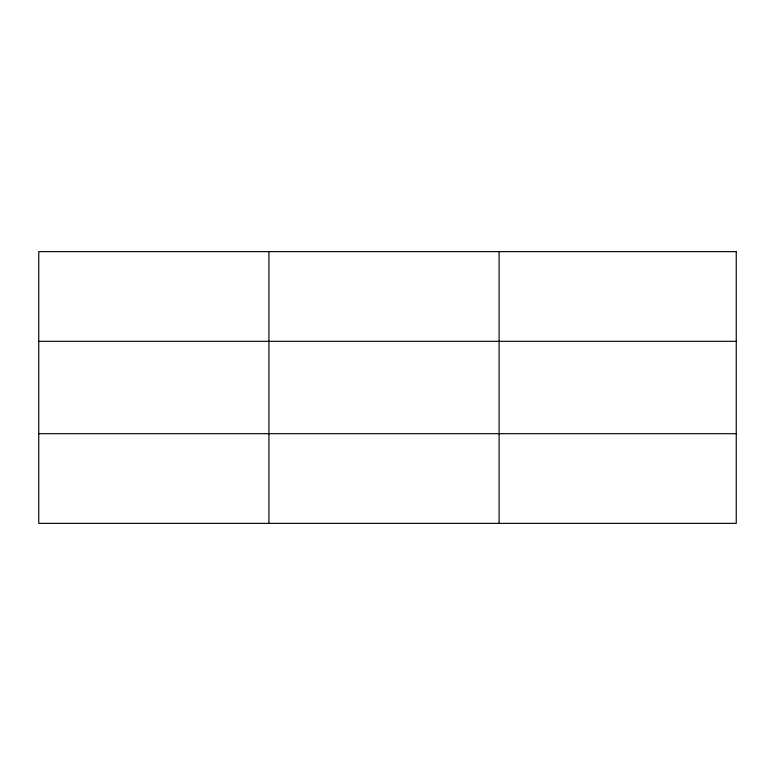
<?xml version="1.0" encoding="UTF-8"?>
<svg xmlns="http://www.w3.org/2000/svg" width="775" height="775" viewBox="0 0 775 775"><rect width="100%" height="100%" fill="white"/><g stroke="black" fill="none" stroke-linecap="round" stroke-linejoin="round"><path stroke-width="1.16" d="M268.925 251.642L268.925 523.357M499.1 251.642L499.1 523.357M38.75 341.31L736.25 341.31M38.75 433.69L736.25 433.69M736.25 251.642L736.25 523.357L38.75 523.357L38.75 251.642L736.25 251.642"/></g></svg>
